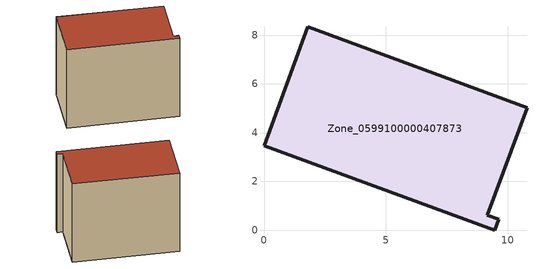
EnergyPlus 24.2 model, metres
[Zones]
Zone_0599100000407873
 floor ground (C_G): 0,3.46 1.8,8.34 10.8,5.03 9.17,0.61 9.64,0.44 9.48,0 z0
 wall outside (C_F): 1.8,8.34 0,3.46 9.48,0 9.64,0.44 9.17,0.61 10.8,5.03 1.8,8.34 z0:8.33
 roof outside (C_R): 0,3.46 9.48,0 9.64,0.44 9.17,0.61 10.8,5.03 1.8,8.34 z8.33
[BUILDING]
Pand.0599100000407873: North Axis=0; Terrain=City; Loads Convergence Tolerance Value=0.04; Temperature Convergence Tolerance Value=0.4; Solar Distribution=FullExterior; Maximum Number of Warmup Days=25; Minimum Number of Warmup Days=1
[Site:Location]
Rotterdam.The.Hague.AP_ZH_NLD Design_Conditions: Latitude=51.96; Longitude=4.45; Time Zone=1; Elevation=-4.5
[SITE:GROUNDTEMPERATURE:BUILDINGSURFACE]
18, 18, 18, 18, 18, 18, 18, 18, 18, 18, 18, 18
[MATERIAL] Thermal Absorptance=0.9; Solar Absorptance=0.7; Visible Absorptance=0.7
Name | Roughness | Thickness | Conductivity | Density | Specific Heat
G.TI.1992-2005 | MediumSmooth | 0.15 | 0.06 | 540 | 1210
F.TI.1992-2005 | Rough | 0.3 | 0.12 | 1920 | 840
R.TI.1992-2005 | MediumRough | 0.2 | 0.08 | 1500 | 1000
[CONSTRUCTION]
C_G: G.TI.1992-2005
C_F: F.TI.1992-2005
C_R: R.TI.1992-2005
[ZONE]
Zone_0599100000407873: Type=1; Multiplier=1; Ceiling Height=Autocalculate; Volume=Autocalculate; Floor Area=autocalculate; Part of Total Floor Area=Yes
[ZONEINFILTRATION:DESIGNFLOWRATE]
Infil_Zone_0599100000407873: Zone or ZoneList or Space or SpaceList=Zone_0599100000407873; Schedule=AlwaysOn; Design Flow Rate Calculation Method=Flow/Area; Flow Rate per Floor Area=0.0015; Constant Term Coefficient=1; Temperature Term Coefficient=0; Velocity Term Coefficient=0; Velocity Squared Term Coefficient=0
[HVACTEMPLATE:ZONE:IDEALLOADSAIRSYSTEM]
Zone_0599100000407873: Maximum Heating Supply Air Temperature=50; Minimum Cooling Supply Air Temperature=13; Maximum Heating Supply Air Humidity Ratio=0.0156; Minimum Cooling Supply Air Humidity Ratio=0.0077; Heating Limit=NoLimit; Cooling Limit=NoLimit; Dehumidification Control Type=ConstantSensibleHeatRatio; Cooling Sensible Heat Ratio=0.7; Dehumidification Setpoint=60; Humidification Control Type=None; Humidification Setpoint=30; Outdoor Air Method=None; Outdoor Air Flow Rate per Person=0.00944; Outdoor Air Flow Rate per Zone Floor Area=0; Outdoor Air Flow Rate per Zone=0; Demand Controlled Ventilation Type=None; Outdoor Air Economizer Type=NoEconomizer; Heat Recovery Type=None; Sensible Heat Recovery Effectiveness=0.7; Latent Heat Recovery Effectiveness=0.65
[ZONECONTROL:THERMOSTAT]
ThermostatControl_Zone_0599100000407873: Zone or ZoneList=Zone_0599100000407873; Control Type Schedule=DualSetpointControlType; Control 1=Thermostat_Zone_0599100000407873; Temperature Difference Between Cutout And Setpoint=0
[THERMOSTATSETPOINT:DUALSETPOINT]
Thermostat_Zone_0599100000407873: Heating Setpoint Temperature Schedule=HeatingSetpoint_Zone_0599100000407873; Cooling Setpoint Temperature Schedule=CoolingSetpoint_Zone_0599100000407873
[SCHEDULE:COMPACT]
HeatingSetpoint_Zone_0599100000407873: Through: 12/31, For: AllDays, Until: 24:00, 21
CoolingSetpoint_Zone_0599100000407873: Through: 12/31, For: AllDays, Until: 24:00, 24
DualSetpointControlType: Through: 12/31, For: AllDays, Until: 24:00, 4
AlwaysOn: Through: 12/31, For: AllDays, Until: 24:00, 1
